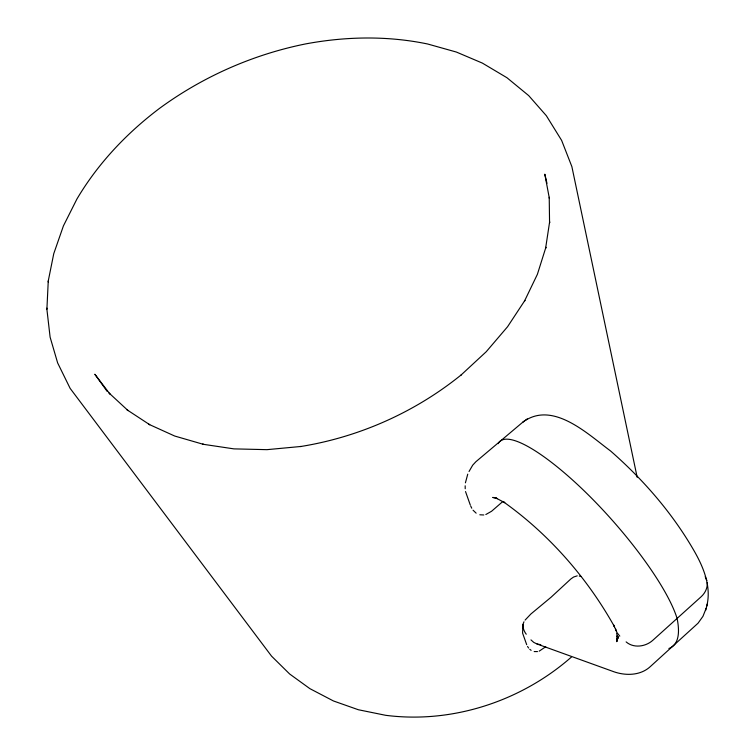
<?xml version="1.0" encoding="UTF-8"?>
<svg xmlns="http://www.w3.org/2000/svg" width="755" height="755" viewBox="0 0 755 755"><rect width="100%" height="100%" fill="white"/><g stroke="black" fill="none" stroke-linecap="round" stroke-linejoin="round"><path stroke-width="1.13" d="M523.979 621.79C521.63 625.687 523.734 630.906 526.244 634.238M571.516 656.963C521.261 701.216 452.273 723.903 385.597 715.296L358.342 709.738L333.465 700.97L309.89 688.654L289.665 674.007L271.564 656.161L70.13 388.363L57.644 362.919L50.113 337.164L46.895 309.267L48.263 280.935L53.756 253.68L63.429 225.877L76.906 199.056C97.905 163.552 126.642 133.191 159.484 108.409L159.739 108.22C202.916 76.642 252.84 54.596 305.265 43.988L305.596 43.922C345.847 36.4 387.447 35.627 427.641 43.998L456.369 52.048L482.37 63.099L506.954 77.727L528.708 95.621L546.327 115.685L561.626 140.392L571.875 166.638L637.173 477.311M48.216 282.021L48.263 280.935M46.895 309.267L46.952 308.115M706.727 606.208C711.625 586.956 703.669 567.552 694.222 551.056C672.45 513.136 643.345 479.661 610.502 450.924C587.55 433.927 552.386 399.952 522.668 422.281L475.914 461.701L472.696 465.174L469.025 471.507M465.41 482.832L467.751 474.149M522.904 624.404L522.583 633.105L526.697 644.694M530.973 639.891L533.738 642.382L537.088 644.024L612.239 671.157C624.753 676.018 640.476 676.018 650.697 666.25L698.045 623.196L702.943 616.354L706.161 608.313M705.576 610.55L707.312 603.972M617.845 637.937L616.599 641.656L618.043 636.512L617.099 641.07L617.184 635.795L617.496 638.041L616.722 633.322M618.156 637.211L616.844 639.513L618.034 637.465M525.112 620.082L530.888 613.994L551.056 597.243L570.865 578.953L573.573 577.037L577.235 575.848M545.742 646.752L539.193 651.159M502.868 501.471L491.58 511.258L485.833 514.523M522.668 422.281L524.546 420.894M525.376 420.299L527.273 418.893M537.494 651.584L534.172 651.556M483.795 514.976L479.812 514.787M540.797 644.694L537.088 644.024M494.997 497.724L492.741 497.441L497.385 498.611L495.44 497.753L504.784 502.688L503.17 501.631C548.96 534.096 587.22 577.858 614.523 626.81L613.692 625.074L617.128 632.832L619.798 636.135M579.293 576.065L581.095 576.527M529.784 649.309L531.133 650.338M626.122 641.892C633.69 648.554 645.799 646.724 652.886 640.231L701.074 596.809C705.028 593.241 707.728 587.975 707.227 582.558M476.141 513.155L473.026 510.172M107.219 391.468L94.828 374.225L109.937 394.025L109.116 393.091L128.086 410.616L127.123 409.88L149.745 424.725L148.697 424.234L174.698 436.031L203.548 444.384L202.604 444.195L233.927 448.876L266.977 449.659L301.066 446.46L300.575 446.535C359.342 437.079 415.297 412.098 461.531 374.622L461.173 374.924L486.211 351.745L507.577 326.717L524.895 300.405L524.432 301.226L537.39 274.31L545.912 247.253L545.601 248.348L549.64 221.753L549.565 222.952L549.225 197.281M527.547 646.459L528.585 648.007M705.198 576.65L706.869 580.482M470.695 506.01L471.752 508.219M470.28 504.982L465.524 491.562M615.618 628.887L616.222 630.916M546.96 183.333L544.817 174.178L549.385 198.508M465.174 485.805L465.212 488.73M498.187 443.657A140.081 32.314 48.6 0 1 569.817 477.556A129.473 30.049 48.6 0 1 677.084 618.43A240.93 55.049 49.6 0 1 668.902 648.47"/></g></svg>
